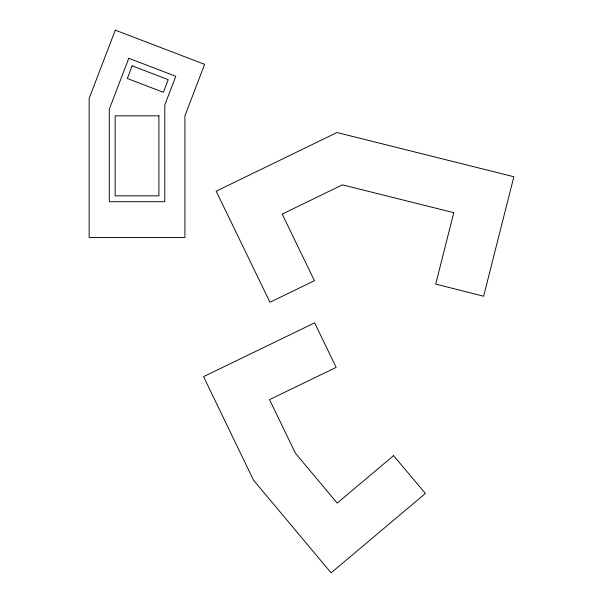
<?xml version="1.0" encoding="UTF-8"?>
<svg xmlns="http://www.w3.org/2000/svg" width="603" height="603" viewBox="0 0 603 603"><rect width="100%" height="100%" fill="white"/><g stroke="black" fill="none" stroke-linecap="round" stroke-linejoin="round"><path stroke-width="0.9" d="M453.773 212.678L435.713 284.103L483.644 296.224L513.854 176.739L336.964 132.532L216.183 191.189L269.963 302.254L314.457 280.712L282.196 214.088L342.406 184.842L453.773 212.678M115.279 30.15L89.146 98.432L89.146 237.529L184.917 237.529L184.917 115.844L204.628 64.348L115.279 30.15M128.778 58.287L109.286 109.218L109.286 201.711L164.777 201.711L164.777 105.058L175.79 76.279L128.778 58.287M132.163 65.848L127.316 78.496L163.383 92.304L168.222 79.656L132.163 65.848M393.548 455.649L337.198 503.106L295.41 453.207L269.541 399.623L336.165 367.363L314.623 322.869L203.558 376.649L253.561 480.237L331.122 572.85L425.394 493.465L393.548 455.649M158.913 115.844L115.15 115.844L115.15 195.854L158.913 195.854L158.913 115.844"/></g></svg>
